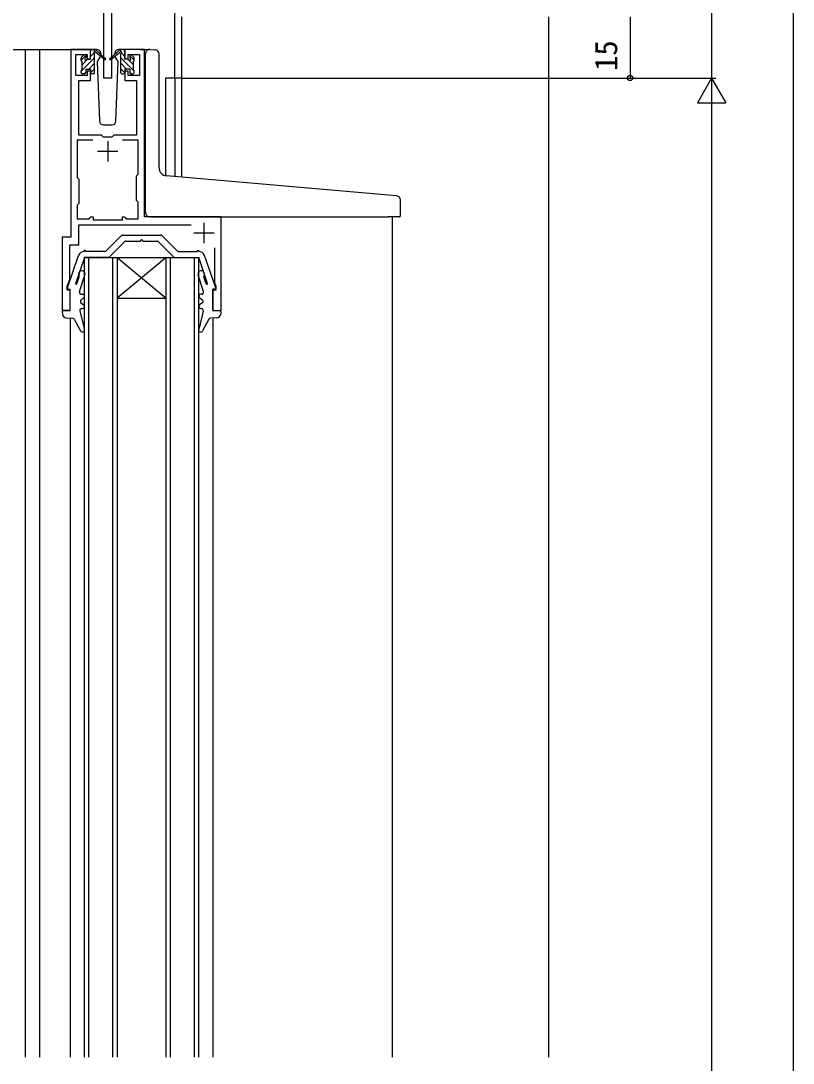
# Model space of a CAD drawing. Units: millimetres, scale not verified. Extents: x -437 to 438, y -681 to 678.
# Drawn here: x -222.2 to -32.8, y 215.5 to 471 of the extents above; entities that cross this region are included whole.
import ezdxf
from ezdxf.enums import TextEntityAlignment as Align

# ---------------------------------------------------------------- set-up
doc = ezdxf.new("R2010")
doc.units = ezdxf.units.MM
doc.header["$LTSCALE"] = 4
for name, color, linetype in [('0-2_YKK_11', 7, 'Continuous'), ('0-3_YKK_12', 2, 'Continuous'), ('0-4_YKK_13', 4, 'Continuous'), ('0-5_YKK_D', 6, 'Continuous'), ('0-7_YSS_K', 3, 'Continuous')]:
    doc.layers.add(name, color=color, linetype=linetype)
doc.styles.add('ＭＳ ゴシック', font='')
doc.styles.get('ＭＳ ゴシック').set_extended_font_data('MS Gothic')

msp = doc.modelspace()

# ---------------------------------------------------------------- linework, layer by layer
at = {"layer": '0-2_YKK_11'}
for p, q in [((-200.874, 441.53), (-200.874, 436.53)), ((-198.374, 439.03), (-203.374, 439.03)), ((-177.274, 421.53), (-177.274, 416.53)), ((-174.774, 419.03), (-179.774, 419.03))]:
    msp.add_line(p, q, dxfattribs=at)
for points in [[(-199.924, 477.53), (-199.924, 457.03), (-201.824, 457.03), (-201.824, 477.53)], [(-182.774, 472.03), (-182.774, 457.03), (-184.404, 457.03), (-184.404, 477.53)], [(-174.674, 415.409), (-174.674, 406.854), (-174.374, 406.03), (-174.374, 405.03), (-175.074, 405.03), (-175.074, 400.03), (-173.074, 400.03), (-173.074, 423.03), (-191.874, 423.03), (-191.874, 464.03), (-196.674, 464.03), (-196.674, 461.73), (-195.874, 461.73), (-195.874, 462.83), (-193.074, 462.83), (-193.074, 457.63), (-195.874, 457.63), (-195.874, 458.73), (-196.674, 458.73), (-196.674, 456.43), (-193.774, 456.43), (-193.774, 443.03), (-199.374, 443.03), (-199.874, 442.53), (-201.874, 442.53), (-202.374, 443.03), (-207.974, 443.03), (-207.974, 456.43), (-205.074, 456.43), (-205.074, 458.73), (-205.874, 458.73), (-205.874, 457.63), (-208.674, 457.63), (-208.674, 462.83), (-205.874, 462.83), (-205.874, 461.73), (-205.074, 461.73), (-205.074, 464.03), (-209.874, 464.03), (-209.874, 418.03)], [(-204.508, 441.83), (-208.374, 441.83), (-208.374, 432.63), (-207.974, 432.23), (-207.974, 426.23), (-208.374, 425.83), (-208.374, 422.53), (-205.566, 422.53), (-205.27, 422.78), (-204.974, 423.03), (-204.474, 423.03), (-204.474, 422.23), (-197.274, 422.23), (-197.274, 423.03), (-196.774, 423.03), (-196.479, 422.78), (-196.183, 422.53), (-193.374, 422.53), (-193.374, 426.63), (-193.774, 427.03), (-193.774, 433.03), (-193.374, 433.43), (-193.374, 441.83), (-197.241, 441.83)], [(-209.874, 418.03), (-212.074, 418.03), (-212.074, 400.03), (-210.074, 400.03), (-210.074, 405.03), (-210.774, 405.03), (-210.774, 406.03), (-210.174, 407.679), (-210.174, 416.13), (-207.974, 416.13), (-207.974, 421.03), (-180.387, 421.03)]]:
    msp.add_lwpolyline(points, dxfattribs=at)
at = {"layer": '0-3_YKK_12'}
for p, q in [((-221.074, 464.03), (-221.074, 217.03)), ((-217.574, 464.03), (-217.574, 217.03)), ((-192.874, 464.03), (-190.807, 464.03)), ((-186.674, 457.03), (-186.674, 433.084)), ((-182.774, 457.03), (-186.674, 457.03)), ((-184.404, 457.03), (-184.404, 432.872)), ((-182.774, 457.03), (-182.774, 432.73)), ((-131.074, 423.032), (-131.074, 217.03)), ((-206.574, 217.03), (-206.574, 413.03)), ((-205.574, 413.03), (-205.574, 217.03)), ((-199.574, 217.03), (-199.574, 413.03)), ((-198.574, 413.03), (-186.574, 413.03)), ((-198.574, 413.03), (-186.574, 403.03)), ((-186.574, 413.03), (-198.574, 403.03)), ((-186.574, 217.03), (-186.574, 413.03)), ((-185.574, 413.03), (-185.574, 217.03)), ((-179.574, 217.03), (-179.574, 413.03)), ((-198.574, 403.03), (-186.574, 403.03)), ((-210.074, 398.22), (-210.074, 217.03)), ((-175.074, 398.22), (-175.074, 217.03))]:
    msp.add_line(p, q, dxfattribs=at)
for points in [[(-224.274, 464.03), (-217.574, 464.03), (-205.374, 464.03)], [(-206.574, 413.03), (-198.574, 413.03), (-198.574, 217.03)], [(-186.574, 413.03), (-178.574, 413.03), (-178.574, 217.03)]]:
    msp.add_lwpolyline(points, dxfattribs=at)
at = {"layer": '0-4_YKK_13'}
for p, q in [((-201.927, 477.229), (-201.928, 465.53)), ((-207.286, 462.142), (-206.786, 462.642)), ((-203.588, 464.03), (-206.574, 464.03)), ((-205.074, 463.691), (-204.735, 464.03)), ((-205.074, 462.344), (-204.223, 463.196)), ((-204.774, 464.03), (-203.984, 464.03)), ((-204.074, 463.53), (-204.074, 464.03)), ((-204.074, 458.33), (-204.074, 462.93)), ((-203.791, 463.96), (-201.608, 461.912)), ((-201.641, 461.567), (-203.781, 463.264)), ((-202.588, 463.065), (-202.58, 462.824)), ((-197.958, 463.96), (-200.14, 461.912)), ((-200.108, 461.567), (-197.968, 463.264)), ((-199.169, 462.824), (-199.16, 463.065)), ((-195.174, 464.03), (-198.161, 464.03)), ((-196.974, 464.03), (-197.765, 464.03)), ((-197.674, 463.53), (-197.674, 464.03)), ((-197.674, 458.33), (-197.674, 462.93)), ((-196.674, 462.344), (-197.526, 463.196)), ((-196.674, 463.691), (-197.013, 464.03)), ((-194.462, 462.142), (-194.962, 462.642)), ((-191.577, 433.5), (-191.577, 463.057)), ((-190.49, 464.053), (-189.277, 463.947)), ((-189.19, 463.94), (-189.277, 463.947)), ((-188.277, 435.044), (-188.277, 462.943)), ((-207.374, 461.391), (-206.28, 462.486)), ((-207.374, 458.697), (-204.074, 461.997)), ((-207.374, 461.33), (-207.374, 461.93)), ((-207.174, 460.244), (-205.788, 461.63)), ((-207.174, 459.03), (-207.174, 461.13)), ((-206.274, 462.43), (-206.274, 462.091)), ((-205.494, 459.23), (-204.074, 460.65)), ((-202.659, 462.375), (-203.417, 461.063)), ((-203.417, 461.063), (-202.908, 446.495)), ((-198.332, 461.063), (-199.089, 462.375)), ((-198.841, 446.495), (-198.332, 461.063)), ((-194.374, 458.697), (-197.674, 461.997)), ((-196.254, 459.23), (-197.674, 460.65)), ((-194.574, 460.244), (-195.96, 461.63)), ((-195.474, 462.43), (-195.474, 462.091)), ((-194.374, 461.391), (-195.469, 462.486)), ((-194.574, 459.03), (-194.574, 461.13)), ((-194.374, 461.33), (-194.374, 461.93)), ((-207.374, 458.33), (-207.374, 458.83)), ((-206.574, 458.03), (-207.074, 458.03)), ((-206.694, 458.03), (-206.274, 458.45)), ((-206.274, 459.23), (-206.274, 458.33)), ((-206.274, 459.23), (-205.074, 459.23)), ((-205.074, 459.23), (-205.074, 458.33)), ((-205.073, 458.304), (-204.074, 459.303)), ((-204.374, 458.03), (-204.774, 458.03)), ((-196.675, 458.304), (-197.674, 459.303)), ((-197.374, 458.03), (-196.974, 458.03)), ((-195.474, 459.23), (-196.674, 459.23)), ((-196.674, 459.23), (-196.674, 458.33)), ((-195.474, 459.23), (-195.474, 458.33)), ((-195.054, 458.03), (-195.474, 458.45)), ((-195.174, 458.03), (-194.674, 458.03)), ((-194.374, 458.33), (-194.374, 458.83)), ((-201.909, 445.53), (-199.84, 445.53)), ((-191.577, 424.032), (-191.577, 433.5)), ((-131.99, 428.287), (-186.451, 433.051)), ((-129.99, 428.112), (-131.99, 428.287)), ((-129.077, 423.332), (-129.077, 427.115)), ((-190.577, 423.032), (-132.077, 423.032)), ((-129.377, 423.032), (-132.077, 423.032)), ((-201.353, 414.618), (-197.528, 418.442)), ((-200.487, 413.118), (-196.662, 416.942)), ((-197.316, 418.53), (-187.833, 418.53)), ((-196.45, 417.03), (-192.874, 417.03)), ((-192.274, 417.03), (-188.699, 417.03)), ((-184.662, 413.118), (-188.486, 416.942)), ((-183.796, 414.618), (-187.62, 418.442)), ((-206.304, 414.73), (-206.604, 414.73)), ((-206.604, 414.53), (-206.604, 414.73)), ((-206.604, 414.53), (-206.604, 414.53)), ((-206.604, 414.53), (-206.604, 414.53)), ((-206.304, 414.53), (-206.304, 414.73)), ((-201.565, 414.53), (-206.304, 414.53)), ((-183.584, 414.53), (-178.845, 414.53)), ((-178.845, 414.73), (-178.545, 414.73)), ((-178.845, 414.53), (-178.845, 414.73)), ((-178.545, 414.53), (-178.545, 414.73)), ((-178.545, 414.53), (-178.545, 414.53)), ((-178.545, 414.53), (-178.545, 414.53)), ((-210.757, 405.628), (-208.021, 413.521)), ((-206.601, 413.03), (-208.744, 406.614)), ((-200.699, 413.03), (-206.602, 413.03)), ((-184.45, 413.03), (-178.547, 413.03)), ((-176.426, 406.679), (-178.547, 413.03)), ((-174.391, 405.628), (-177.128, 413.522)), ((-208.407, 406.576), (-207.862, 408.285)), ((-207.751, 404.682), (-206.461, 408.729)), ((-177.398, 404.682), (-178.688, 408.729)), ((-176.742, 406.576), (-177.287, 408.285)), ((-210.474, 405.23), (-210.074, 405.23)), ((-210.074, 400.03), (-210.074, 405.23)), ((-207.275, 404.03), (-207.074, 404.03)), ((-177.874, 404.03), (-178.074, 404.03)), ((-175.074, 400.03), (-175.074, 405.23)), ((-174.674, 405.23), (-175.074, 405.23)), ((-207.574, 402.53), (-206.774, 403.13)), ((-207.574, 402.53), (-207.574, 402.03)), ((-207.574, 402.03), (-206.774, 401.43)), ((-177.574, 402.53), (-178.374, 403.13)), ((-177.574, 402.03), (-178.374, 401.43)), ((-177.574, 402.53), (-177.574, 402.03)), ((-212.049, 399.695), (-211.983, 399.146)), ((-210.074, 400.03), (-211.751, 400.03)), ((-207.682, 399.912), (-206.59, 395.403)), ((-207.196, 400.53), (-207.074, 400.53)), ((-177.466, 399.912), (-178.559, 395.403)), ((-177.952, 400.53), (-178.074, 400.53)), ((-175.074, 400.03), (-173.398, 400.03)), ((-173.1, 399.695), (-173.165, 399.146)), ((-211.037, 398.265), (-209.485, 398.192)), ((-209.068, 397.93), (-207.516, 395.048)), ((-176.08, 397.93), (-177.633, 395.048)), ((-174.112, 398.265), (-175.663, 398.192))]:
    msp.add_line(p, q, dxfattribs=at)
for points in [[(-205.813, 461.63), (-205.074, 461.63), (-205.074, 463.73)], [(-195.935, 461.63), (-196.674, 461.63), (-196.674, 463.73)]]:
    msp.add_lwpolyline(points, dxfattribs=at)
for centre, radius, start, end in [((-206.574, 462.43), 0.3, 0, 135), ((-204.774, 463.73), 0.3, 90, 180), ((-204.074, 463.33), 0.2, 20.88332, 233.1301), ((-204.374, 462.93), 0.3, 0, 53.1301), ((-203.984, 463.73), 0.3, 49.89741, 90), ((-203.607, 463.508), 0.3, 200.88332, 234.62002), ((-203.588, 463.03), 1, 2, 90), ((-198.161, 463.03), 1, 90, 178), ((-198.141, 463.508), 0.3, 305.37998, 339.11668), ((-197.765, 463.73), 0.3, 90, 130.10259), ((-197.674, 463.33), 0.2, 306.8699, 159.11668), ((-197.374, 462.93), 0.3, 126.8699, 180), ((-196.974, 463.73), 0.3, 0, 90), ((-195.174, 462.43), 0.3, 45, 180), ((-190.577, 463.057), 1, 85, 180), ((-189.277, 462.943), 1, 0, 85), ((-207.074, 461.93), 0.3, 135, 180), ((-207.174, 461.33), 0.2, 180, 270), ((-206.274, 461.63), 0.25, 123.05573, 326.94427), ((-206.574, 462.091), 0.3, 303.05573, 0), ((-205.813, 461.33), 0.3, 90, 146.94427), ((-201.525, 461.73), 0.2, 234.62002, 114.62002), ((-200.224, 461.73), 0.2, 65.37998, 305.37998), ((-195.935, 461.33), 0.3, 33.05573, 90), ((-195.474, 461.63), 0.25, 213.05573, 56.94427), ((-195.174, 462.091), 0.3, 180, 236.94427), ((-194.574, 461.33), 0.2, 270, 0), ((-194.674, 461.93), 0.3, 0, 45), ((-207.174, 458.83), 0.2, 90, 180), ((-207.074, 458.33), 0.3, 180, 270), ((-206.574, 458.33), 0.3, 270, 0), ((-204.774, 458.33), 0.3, 180, 270), ((-204.374, 458.33), 0.3, 270, 0), ((-197.374, 458.33), 0.3, 180, 270), ((-196.974, 458.33), 0.3, 270, 0), ((-195.174, 458.33), 0.3, 180, 270), ((-194.674, 458.33), 0.3, 270, 0), ((-194.574, 458.83), 0.2, 0, 90), ((-201.909, 446.53), 1, 182, 270), ((-199.84, 446.53), 1, 270, 358), ((-186.277, 435.044), 2, 180, 265), ((-130.077, 427.115), 1, 0, 85), ((-190.577, 424.032), 1, 180, 224.427), ((-190.577, 424.032), 1, 224.427, 270), ((-190.577, 424.032), 1, 224.427, 238.63306), ((-129.377, 423.332), 0.3, 270, 0), ((-197.316, 418.23), 0.3, 90, 135), ((-196.45, 416.73), 0.3, 90, 135), ((-192.574, 417.03), 0.3, 0, 180), ((-188.699, 416.73), 0.3, 45, 90), ((-187.833, 418.23), 0.3, 45, 90), ((-206.604, 413.03), 1.5, 90, 160.87549), ((-201.565, 414.83), 0.3, 270, 315), ((-183.584, 414.83), 0.3, 225, 270), ((-178.545, 413.03), 1.5, 19.12451, 90), ((-200.699, 413.33), 0.3, 270.00015, 315), ((-184.45, 413.33), 0.3, 225, 269.99985), ((-207.223, 408.971), 0.8, 342.31955, 212.79835), ((-177.925, 408.971), 0.8, 327.20165, 197.68045), ((-208.565, 406.626), 0.166, 161.53127, 342.31955), ((-208.148, 408.376), 0.3, 342.31955, 32.79835), ((-177.001, 408.376), 0.3, 147.20165, 197.68045), ((-176.584, 406.626), 0.166, 197.68045, 18.46873), ((-210.474, 405.53), 0.3, 160.87549, 270), ((-207.275, 404.53), 0.5, 162.31955, 270), ((-207.074, 403.53), 0.5, 306.8699, 90), ((-178.074, 403.53), 0.5, 90, 233.1301), ((-177.874, 404.53), 0.5, 270, 17.68045), ((-174.674, 405.53), 0.3, 270, 19.12451), ((-207.074, 401.03), 0.5, 270, 53.1301), ((-178.074, 401.03), 0.5, 126.8699, 270), ((-211.751, 399.73), 0.3, 90, 186.78003), ((-210.99, 399.264), 1, 186.78003, 267.31769), ((-207.196, 400.03), 0.5, 90, 193.62039), ((-177.952, 400.03), 0.5, 346.37961, 90), ((-174.158, 399.264), 1, 272.68232, 353.21997), ((-173.398, 399.73), 0.3, 353.21997, 90), ((-209.509, 397.693), 0.5, 28.31242, 87.31769), ((-175.64, 397.693), 0.5, 92.68232, 151.68758), ((-207.076, 395.285), 0.5, 208.31242, 13.62039), ((-178.073, 395.285), 0.5, 166.37961, 331.68758)]:
    msp.add_arc(centre, radius, start, end, dxfattribs=at)
at = {"layer": '0-5_YKK_D'}
for p, q in [((-52.776, 517.032), (-52.776, 457.03)), ((-32.776, 517.032), (-32.776, -132.97)), ((-72.776, 472.03), (-72.776, 457.03)), ((-182.589, 457.03), (-51.776, 457.03)), ((-182.589, 457.03), (-71.776, 457.03)), ((-126.074, 457.03), (-51.776, 457.03)), ((-52.776, 457.03), (-56.276, 450.968)), ((-52.776, 457.03), (-49.276, 450.968)), ((-52.776, 457.03), (-52.776, 444.906)), ((-56.276, 450.968), (-49.276, 450.968)), ((-52.776, 450.03), (-52.776, -35.97))]:
    msp.add_line(p, q, dxfattribs=at)
msp.add_circle((-72.776, 457.03), 0.637, dxfattribs=at)
at = {"layer": '0-7_YSS_K'}
msp.add_line((-92.776, 472.03), (-92.776, 217.03), dxfattribs=at)

# ---------------------------------------------------------------- texts
at = {"layer": '0-5_YKK_D', "style": 'ＭＳ ゴシック'}
msp.add_text('15', height=5.499, rotation=90, dxfattribs=at).set_placement((-74.276, 458.777), align=Align.BOTTOM_LEFT)

doc.saveas('drawing.dxf')
